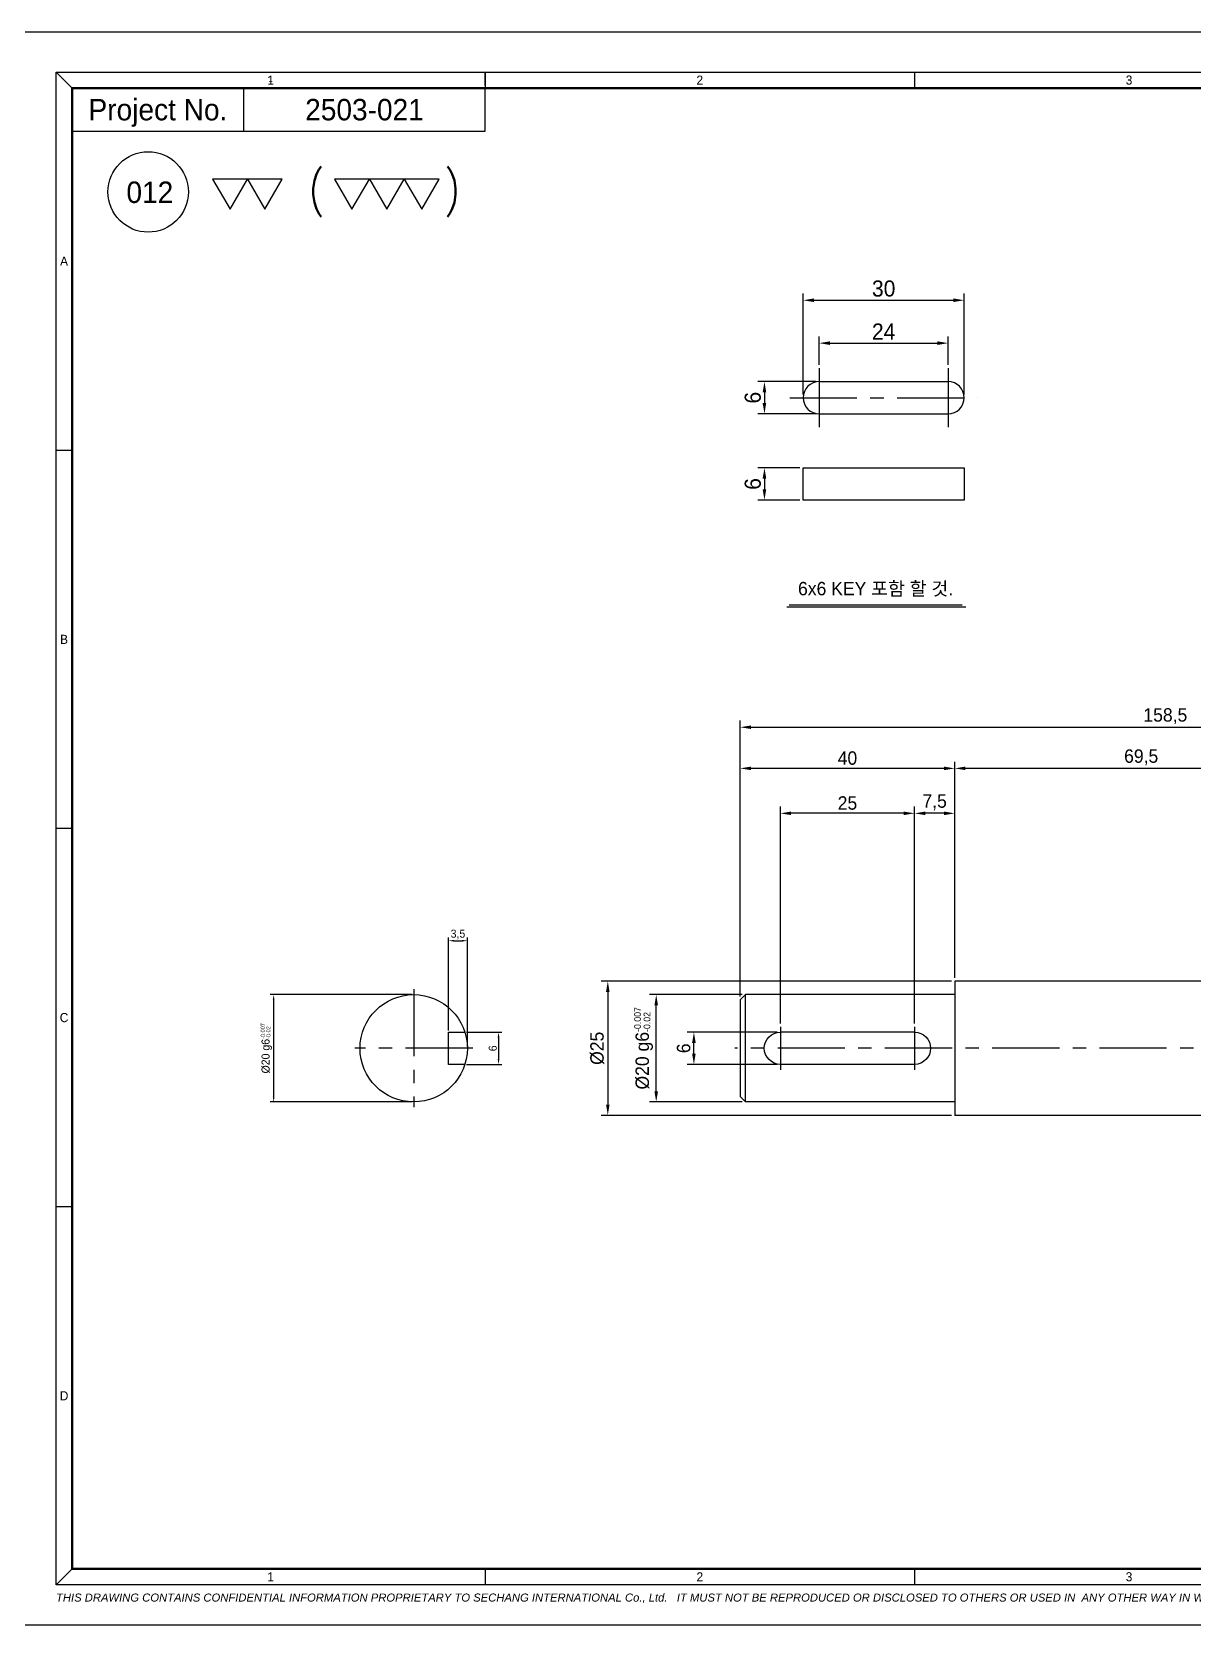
# Model space of a CAD drawing. Header units: inches. Extents: x 0 to 23821, y 0 to 11279.
# Drawn here: x 17487.5 to 17704.1, y 4956 to 5253 of the extents above; entities that cross this region are included whole.
import ezdxf
from ezdxf.enums import TextEntityAlignment as Align

# ---------------------------------------------------------------- set-up
doc = ezdxf.new("R2010")
doc.units = ezdxf.units.IN
doc.header["$LTSCALE"] = 10
doc.header["$MEASUREMENT"] = 0
for name, pattern in [('CENTER', [2, 1.25, -0.25, 0.25, -0.25]), ('HIDDEN', [0.375, 0.25, -0.125]), ('PHANTOM', [2.5, 1.25, -0.25, 0.25, -0.25, 0.25, -0.25])]:
    doc.linetypes.add(name, pattern=pattern)
doc.layers.get('Defpoints').update_dxf_attribs({"color": 8})
for name, color, linetype in [('11', 1, 'CENTER'), ('22', 2, 'HIDDEN'), ('44', 4, 'Continuous'), ('55', 5, 'Continuous'), ('66', 6, 'PHANTOM'), ('77', 40, 'HIDDEN'), ('99', 181, 'Continuous'), ('A', 8, 'Continuous'), ('B', 123, 'Continuous'), ('CENTER LINE', 1, 'CENTER'), ('D', 3, 'Continuous'), ('G', 231, 'Continuous'), ('T', 3, 'Continuous'), ('V', 1, 'Continuous'), ('Y', 60, 'Continuous')]:
    doc.layers.add(name, color=color, linetype=linetype)
doc.layers.add('33', color=3, linetype='PHANTOM', lineweight=9)
doc.layers.add('88', color=35, linetype='Continuous', lineweight=5)
doc.styles.add('ROMANS', font='romans.shx', dxfattribs={"width": 0.9, "bigfont": 'whgtxt.shx'})
doc.styles.add('SCI', font='')
doc.styles.get('SCI').set_extended_font_data('Gulim')
doc.dimstyles.new('SCH', dxfattribs={"dimtxt": 2.5, "dimasz": 2, "dimexe": 1.25, "dimexo": 0.625, "dimtad": 1, "dimdec": 8, "dimtxsty": 'SCI', "dimcen": 2.5, "dimclrd": 4, "dimclre": 4, "dimclrt": 7, "dimadec": 8, "dimazin": 2, "dimtfac": 1, "dimtdec": 8, "dimtmove": 0, "dimatfit": 3, "dimfxl": 1, "dimarcsym": 0})
doc.dimstyles.new('SCH$0', dxfattribs={"dimtxt": 2.5, "dimasz": 2, "dimexe": 1.25, "dimexo": 0.625, "dimtad": 1, "dimdec": 3, "dimtxsty": 'SCI', "dimcen": 2.5, "dimclrd": 4, "dimclre": 4, "dimclrt": 7, "dimadec": 8, "dimazin": 2, "dimtfac": 1, "dimtdec": 3, "dimtmove": 0, "dimatfit": 3, "dimfxl": 1, "dimarcsym": 0})

# ---------------------------------------------------------------- blocks, each defined once
blk = doc.blocks.new('A$C2a68ab25')
for p, q in [((-9.54, 3), (-6.5, 3)), ((-6.5, 3), (-6.5, -3)), ((-6.5, -3), (-9.54, -3))]:
    blk.add_line(p, q)
blk.add_circle((0, 0), 10)
at = {"layer": '11'}
for p, q in [((0, -11), (0, 11)), ((-11, 0), (11, 0))]:
    blk.add_line(p, q, dxfattribs=at)
blk = doc.blocks.new('*D1170')
at = {"color": 4, "lineweight": -2, "transparency": 16777216}
for p, q in [((17558.36, 5073.49), (17531.94, 5073.49)), ((17532.57, 5054.49), (17532.57, 5072.49)), ((17558.36, 5053.49), (17531.94, 5053.49))]:
    blk.add_line(p, q, dxfattribs=at)
at = {"color": 4, "transparency": 16777216}
for points in [[(17532.4, 5072.49), (17532.73, 5072.49), (17532.57, 5073.49)], [(17532.4, 5054.49), (17532.73, 5054.49), (17532.57, 5053.49)]]:
    blk.add_solid(points, dxfattribs=at)
at = {"layer": 'Defpoints', "color": 0, "transparency": 16777216}
for p in [(17532.57, 5073.49), (17558.67, 5073.49), (17558.67, 5053.49)]:
    blk.add_point(p, dxfattribs=at)
at = {"color": 7, "transparency": 16777216, "insert": (17531.21, 5063.49), "char_height": 1.5, "attachment_point": 5, "rotation": 90, "style": 'SCI'}
blk.add_mtext('\\A1;%%C20{\\H1.00x;\\C7; g6{\\H0.5x;\\S-0.007^ -0.02;}}', dxfattribs=at)
blk = doc.blocks.new('*D1274')
at = {"color": 4, "lineweight": -2, "transparency": 16777216}
for p, q in [((17565.17, 5066.81), (17565.17, 5084.17)), ((17566.17, 5083.54), (17567.67, 5083.54)), ((17568.67, 5063.81), (17568.67, 5084.17))]:
    blk.add_line(p, q, dxfattribs=at)
at = {"color": 4, "transparency": 16777216}
for points in [[(17566.17, 5083.71), (17566.17, 5083.38), (17565.17, 5083.54)], [(17567.67, 5083.71), (17567.67, 5083.38), (17568.67, 5083.54)]]:
    blk.add_solid(points, dxfattribs=at)
at = {"layer": 'Defpoints', "color": 0, "transparency": 16777216}
for p in [(17568.67, 5083.54), (17565.17, 5066.49), (17568.67, 5063.49)]:
    blk.add_point(p, dxfattribs=at)
at = {"color": 7, "transparency": 16777216, "insert": (17566.92, 5084.72), "char_height": 1.5, "attachment_point": 5, "style": 'SCI'}
blk.add_mtext('3,5', dxfattribs=at)
blk = doc.blocks.new('*D1275')
at = {"color": 4, "lineweight": -2, "transparency": 16777216}
for p, q in [((17568.52, 5066.49), (17575.11, 5066.49)), ((17574.49, 5065.49), (17574.49, 5061.49)), ((17568.52, 5060.49), (17575.11, 5060.49))]:
    blk.add_line(p, q, dxfattribs=at)
at = {"color": 4, "transparency": 16777216}
for points in [[(17574.32, 5065.49), (17574.65, 5065.49), (17574.49, 5066.49)], [(17574.32, 5061.49), (17574.65, 5061.49), (17574.49, 5060.49)]]:
    blk.add_solid(points, dxfattribs=at)
at = {"layer": 'Defpoints', "color": 0, "transparency": 16777216}
for p in [(17568.21, 5066.49), (17568.21, 5060.49), (17574.49, 5060.49)]:
    blk.add_point(p, dxfattribs=at)
at = {"color": 7, "transparency": 16777216, "insert": (17573.41, 5063.49), "char_height": 1.5, "attachment_point": 5, "rotation": 90, "style": 'SCI'}
blk.add_mtext('6', dxfattribs=at)
blk = doc.blocks.new('A$Ce71b497e')
for p, q in [((-69.5, 12.5), (0, 12.5)), ((-69.5, 12.5), (-69.5, -12.5)), ((0, 12.5), (0, -12.5)), ((-84.5, 9.5), (-84, 10)), ((-84.5, 9.5), (-84.5, -9.5)), ((-84, 10), (-79.9, 10)), ((-84, 10), (-84, -10)), ((-79.9, 10), (-79.9, -10)), ((-79.9, 9.5), (-78.5, 9.5)), ((-78.5, 10), (-69.5, 10)), ((-78.5, 10), (-78.5, -10)), ((0, 10), (39, 10)), ((40, 9), (39, 10)), ((39, -10), (39, 10)), ((40, 9), (40, -9)), ((-118.5, 8), (-118, 8.5)), ((-118.5, 8), (-118.5, -8)), ((-118, 8.5), (-115.7, 8.5)), ((-118, -8.5), (-118, 8.5)), ((-115.7, 8.5), (-115.7, -8.5)), ((-115.7, 8.1), (-114.5, 8.1)), ((-114.5, 8.5), (-114.5, -8.5)), ((-114.5, 8.5), (-84.5, 8.5)), ((7.5, 3), (32.5, 3)), ((-110, 2.5), (-89, 2.5)), ((-110, -2.5), (-89, -2.5)), ((7.5, -3), (32.5, -3)), ((-118.5, -8), (-118, -8.5)), ((-118, -8.5), (-115.7, -8.5)), ((-115.7, -8.1), (-114.5, -8.1)), ((-114.5, -8.5), (-84.5, -8.5)), ((-84.5, -9.5), (-84, -10)), ((-84, -10), (-79.9, -10)), ((-79.9, -9.5), (-78.5, -9.5)), ((-78.5, -10), (-69.5, -10)), ((0, -10), (39, -10)), ((40, -9), (39, -10)), ((-69.5, -12.5), (0, -12.5))]:
    blk.add_line(p, q)
for centre, radius, start, end in [((7.5, 0), 3, 90, 270), ((32.5, 0), 3, 270, 90), ((-110, 0), 2.5, 90, 270), ((-89, 0), 2.5, 270, 90)]:
    blk.add_arc(centre, radius, start, end)
at = {"layer": '11'}
for p, q in [((-110, 3.5), (-110, -3.5)), ((-89, 3.5), (-89, -3.5)), ((7.5, 4), (7.5, -4)), ((32.5, 4), (32.5, -4)), ((-119.5, 0), (41, 0))]:
    blk.add_line(p, q, dxfattribs=at)
blk = doc.blocks.new('*D1286')
at = {"color": 4, "lineweight": -2, "transparency": 16777216}
for p, q in [((17659.52, 5076.62), (17659.52, 5116.92)), ((17727.02, 5115.67), (17661.52, 5115.67)), ((17729.02, 5076.62), (17729.02, 5116.92))]:
    blk.add_line(p, q, dxfattribs=at)
at = {"color": 4, "transparency": 16777216}
for points in [[(17661.52, 5116), (17661.52, 5115.34), (17659.52, 5115.67)], [(17727.02, 5116), (17727.02, 5115.34), (17729.02, 5115.67)]]:
    blk.add_solid(points, dxfattribs=at)
at = {"layer": 'Defpoints', "color": 0, "transparency": 16777216}
for p in [(17659.52, 5115.67), (17659.52, 5075.99), (17729.02, 5075.99)]:
    blk.add_point(p, dxfattribs=at)
at = {"color": 7, "transparency": 16777216, "insert": (17694.27, 5117.73), "char_height": 2.5, "attachment_point": 5, "style": 'SCI'}
blk.add_mtext('69,5', dxfattribs=at)
blk = doc.blocks.new('*D1287')
at = {"color": 4, "lineweight": -2, "transparency": 16777216}
for p, q in [((17652.02, 5068.12), (17652.02, 5108.54)), ((17659.52, 5076.62), (17659.52, 5108.54)), ((17657.52, 5107.29), (17654.02, 5107.29))]:
    blk.add_line(p, q, dxfattribs=at)
at = {"color": 4, "transparency": 16777216}
for points in [[(17654.02, 5107.62), (17654.02, 5106.96), (17652.02, 5107.29)], [(17657.52, 5107.62), (17657.52, 5106.96), (17659.52, 5107.29)]]:
    blk.add_solid(points, dxfattribs=at)
at = {"layer": 'Defpoints', "color": 0, "transparency": 16777216}
for p in [(17652.02, 5107.29), (17659.52, 5075.99), (17652.02, 5067.49)]:
    blk.add_point(p, dxfattribs=at)
at = {"color": 7, "transparency": 16777216, "insert": (17655.77, 5109.35), "char_height": 2.5, "attachment_point": 5, "style": 'SCI'}
blk.add_mtext('7,5', dxfattribs=at)
blk = doc.blocks.new('*D1288')
at = {"color": 4, "lineweight": -2, "transparency": 16777216}
for p, q in [((17627.02, 5068.12), (17627.02, 5108.54)), ((17652.02, 5068.12), (17652.02, 5108.54)), ((17650.02, 5107.29), (17629.02, 5107.29))]:
    blk.add_line(p, q, dxfattribs=at)
at = {"color": 4, "transparency": 16777216}
for points in [[(17629.02, 5107.62), (17629.02, 5106.96), (17627.02, 5107.29)], [(17650.02, 5107.62), (17650.02, 5106.96), (17652.02, 5107.29)]]:
    blk.add_solid(points, dxfattribs=at)
at = {"layer": 'Defpoints', "color": 0, "transparency": 16777216}
for p in [(17627.02, 5107.29), (17627.02, 5067.49), (17652.02, 5067.49)]:
    blk.add_point(p, dxfattribs=at)
at = {"color": 7, "transparency": 16777216, "insert": (17639.52, 5109.2), "char_height": 2.5, "attachment_point": 5, "style": 'SCI'}
blk.add_mtext('25', dxfattribs=at)
blk = doc.blocks.new('*D1289')
at = {"color": 4, "lineweight": -2, "transparency": 16777216}
for p, q in [((17619.52, 5073.12), (17619.52, 5116.92)), ((17657.52, 5115.67), (17621.52, 5115.67)), ((17659.52, 5076.62), (17659.52, 5116.92))]:
    blk.add_line(p, q, dxfattribs=at)
at = {"color": 4, "transparency": 16777216}
for points in [[(17621.52, 5116), (17621.52, 5115.34), (17619.52, 5115.67)], [(17657.52, 5116), (17657.52, 5115.34), (17659.52, 5115.67)]]:
    blk.add_solid(points, dxfattribs=at)
at = {"layer": 'Defpoints', "color": 0, "transparency": 16777216}
for p in [(17619.52, 5115.67), (17659.52, 5075.99), (17619.52, 5072.49)]:
    blk.add_point(p, dxfattribs=at)
at = {"color": 7, "transparency": 16777216, "insert": (17639.52, 5117.58), "char_height": 2.5, "attachment_point": 5, "style": 'SCI'}
blk.add_mtext('40', dxfattribs=at)
blk = doc.blocks.new('*D1290')
at = {"color": 4, "lineweight": -2, "transparency": 16777216}
for p, q in [((17619.52, 5073.12), (17619.52, 5124.59)), ((17621.52, 5123.34), (17776.02, 5123.34)), ((17778.02, 5072.12), (17778.02, 5124.59))]:
    blk.add_line(p, q, dxfattribs=at)
at = {"color": 4, "transparency": 16777216}
for points in [[(17621.52, 5123.67), (17621.52, 5123.01), (17619.52, 5123.34)], [(17776.02, 5123.67), (17776.02, 5123.01), (17778.02, 5123.34)]]:
    blk.add_solid(points, dxfattribs=at)
at = {"layer": 'Defpoints', "color": 0, "transparency": 16777216}
for p in [(17778.02, 5123.34), (17619.52, 5072.49), (17778.02, 5071.49)]:
    blk.add_point(p, dxfattribs=at)
at = {"color": 7, "transparency": 16777216, "insert": (17698.77, 5125.4), "char_height": 2.5, "attachment_point": 5, "style": 'SCI'}
blk.add_mtext('158,5', dxfattribs=at)
blk = doc.blocks.new('*D1296')
at = {"color": 4, "lineweight": -2, "transparency": 16777216}
for p, q in [((17626.39, 5066.49), (17609.65, 5066.49)), ((17610.9, 5062.49), (17610.9, 5064.49)), ((17626.39, 5060.49), (17609.65, 5060.49))]:
    blk.add_line(p, q, dxfattribs=at)
at = {"color": 4, "transparency": 16777216}
for points in [[(17610.56, 5064.49), (17611.23, 5064.49), (17610.9, 5066.49)], [(17610.56, 5062.49), (17611.23, 5062.49), (17610.9, 5060.49)]]:
    blk.add_solid(points, dxfattribs=at)
at = {"layer": 'Defpoints', "color": 0, "transparency": 16777216}
for p in [(17610.9, 5066.49), (17627.02, 5066.49), (17627.02, 5060.49)]:
    blk.add_point(p, dxfattribs=at)
at = {"color": 7, "transparency": 16777216, "insert": (17608.99, 5063.49), "char_height": 2.5, "attachment_point": 5, "rotation": 90, "style": 'SCI'}
blk.add_mtext('6', dxfattribs=at)
blk = doc.blocks.new('*D1297')
at = {"color": 4, "lineweight": -2, "transparency": 16777216}
for p, q in [((17619.89, 5073.49), (17602.62, 5073.49)), ((17603.87, 5055.49), (17603.87, 5071.49)), ((17619.89, 5053.49), (17602.62, 5053.49))]:
    blk.add_line(p, q, dxfattribs=at)
at = {"color": 4, "transparency": 16777216}
for points in [[(17603.54, 5071.49), (17604.21, 5071.49), (17603.87, 5073.49)], [(17603.54, 5055.49), (17604.21, 5055.49), (17603.87, 5053.49)]]:
    blk.add_solid(points, dxfattribs=at)
at = {"layer": 'Defpoints', "color": 0, "transparency": 16777216}
for p in [(17603.87, 5073.49), (17620.52, 5073.49), (17620.52, 5053.49)]:
    blk.add_point(p, dxfattribs=at)
at = {"color": 7, "transparency": 16777216, "insert": (17601.52, 5063.49), "char_height": 2.5, "attachment_point": 5, "rotation": 90, "style": 'SCI'}
blk.add_mtext('\\A1;%%C20{\\H1.00x;\\C7; g6{\\H0.5x;\\S-0.007^ -0.02;}}', dxfattribs=at)
blk = doc.blocks.new('*D1298')
at = {"color": 4, "lineweight": -2, "transparency": 16777216}
for p, q in [((17658.89, 5075.99), (17593.6, 5075.99)), ((17594.85, 5073.99), (17594.85, 5052.99)), ((17658.89, 5050.99), (17593.6, 5050.99))]:
    blk.add_line(p, q, dxfattribs=at)
at = {"color": 4, "transparency": 16777216}
for points in [[(17594.52, 5073.99), (17595.18, 5073.99), (17594.85, 5075.99)], [(17594.52, 5052.99), (17595.18, 5052.99), (17594.85, 5050.99)]]:
    blk.add_solid(points, dxfattribs=at)
at = {"layer": 'Defpoints', "color": 0, "transparency": 16777216}
for p in [(17659.52, 5075.99), (17594.85, 5050.99), (17659.52, 5050.99)]:
    blk.add_point(p, dxfattribs=at)
at = {"color": 7, "transparency": 16777216, "insert": (17592.88, 5063.49), "char_height": 2.5, "attachment_point": 5, "rotation": 90, "style": 'SCI'}
blk.add_mtext('%%C25', dxfattribs=at)
blk = doc.blocks.new('A$C5b8731fd')
for p, q in [((0, 0), (-2.25, -3.9)), ((2.25, -3.9), (0, 0)), ((-2.25, -3.9), (2.25, -3.9))]:
    blk.add_line(p, q)
blk = doc.blocks.new('SECHANG REV')
at = {"color": 7}
blk.add_line((-52.5, 0), (-52.5, 5.5), dxfattribs=at)
at = {"color": 3}
for p, q in [((-43, 5.5), (-43, 0)), ((-28.5, 5.5), (-28.5, 0)), ((28.5, 5.5), (28.5, 0)), ((40.5, 5.5), (40.5, 0)), ((52.5, 5.5), (52.5, 0))]:
    blk.add_line(p, q, dxfattribs=at)
blk.add_line((52.5, 0), (-52.5, 0))
blk = doc.blocks.new('A$Ce02b700d')
h = blk.add_hatch(color=5)
h.dxf.hatch_style = 1
h.paths.add_polyline_path([(145.04, -139), (144.1, -139), (144.1, -140.4), (145.97, -140.4)])
h.paths.add_polyline_path([(148.03, -139), (147.09, -139), (146.16, -140.4), (148.03, -140.4)])
h.paths.add_polyline_path([(148.03, -140.5), (144.1, -140.5), (144.1, -141.9), (148.03, -141.9)])
at = {"color": 2}
for p, q in [((6, -3.75), (7.5, -5.25)), ((46, -5), (46, -3.75)), ((46, -3.75), (46, -5.25)), ((86, -3.75), (86, -5.25)), ((126, -3.75), (126, -5.25)), ((206, -3.75), (204.5, -5.25)), ((7.5, -143.25), (6, -144.75)), ((46, -143.25), (46, -144.75)), ((86, -143.25), (86, -144.75)), ((126, -143.25), (126, -144.75)), ((166, -143.25), (166, -144.75)), ((204.5, -143.25), (206, -144.75))]:
    blk.add_line(p, q, dxfattribs=at)
at = {"color": 40}
for p, q in [((23.5, -9.25), (23.5, -5.25)), ((46, -9.25), (46, -5.25))]:
    blk.add_line(p, q, dxfattribs=at)
at = {"color": 3}
blk.add_line((152, -5.25), (204.5, -5.25), dxfattribs=at)
blk.add_line((152, -5.25), (204.5, -5.25), dxfattribs=at)
for p, q in [((6, -39), (7.5, -39)), ((204.5, -39), (206, -39)), ((7.5, -74.25), (6, -74.25)), ((206, -74.25), (204.5, -74.25)), ((7.5, -109.5), (6, -109.5)), ((206, -109.5), (204.5, -109.5)), ((142, -126.45), (204.5, -126.45)), ((142, -143.25), (142, -126.45)), ((204.5, -126.45), (204.5, -143.25)), ((142, -129.25), (204.5, -129.25)), ((142, -132.05), (204.5, -132.05)), ((153.75, -132.05), (153.75, -137.65)), ((159, -137.65), (159, -132.05)), ((164.25, -137.65), (164.25, -132.05)), ((169.5, -143.25), (169.5, -132.05)), ((153.75, -133.55), (169.5, -133.55)), ((198.75, -143.25), (198.75, -134.85)), ((201.25, -137.65), (204.5, -134.85)), ((201.25, -143.25), (201.25, -134.85)), ((142, -137.65), (204.5, -137.65)), ((201.25, -140.45), (204.5, -137.65)), ((207.48, -137.56), (209.29, -137.56)), ((144, -140.45), (144, -138.9)), ((144, -138.9), (145.1, -138.9)), ((144.1, -140.4), (144.1, -139)), ((144.1, -139), (145.04, -139)), ((145.04, -139), (145.97, -140.4)), ((145.1, -138.9), (146.07, -140.36)), ((147.04, -138.9), (146.07, -140.36)), ((147.09, -139), (146.16, -140.4)), ((147.04, -138.9), (148.13, -138.9)), ((147.09, -139), (148.03, -139)), ((148.03, -139), (148.03, -140.4)), ((148.13, -138.9), (148.13, -140.45)), ((144, -140.45), (144, -142)), ((145.97, -140.4), (144.1, -140.4)), ((148.03, -140.5), (144.1, -140.5)), ((144.1, -140.5), (144.1, -141.9)), ((148.03, -140.4), (146.16, -140.4)), ((148.03, -141.9), (148.03, -140.5)), ((148.13, -142), (148.13, -140.45)), ((144, -142), (148.13, -142)), ((144.1, -141.9), (148.03, -141.9)), ((142, -143.25), (204.5, -143.25))]:
    blk.add_line(p, q)
at = {"color": 1}
blk.add_lwpolyline([(0, 0), (210, 0), (210, -148.5), (0, -148.5)], close=True, dxfattribs=at)
at = {"color": 2}
blk.add_lwpolyline([(6, -3.75), (206, -3.75), (206, -144.75), (6, -144.75)], close=True, dxfattribs=at)
at = {"const_width": 0.2}
blk.add_lwpolyline([(7.5, -5.25), (204.5, -5.25), (204.5, -143.25), (7.5, -143.25)], close=True, dxfattribs=at)
at = {"color": 40}
blk.add_lwpolyline([(7.5, -9.25), (46, -9.25)], dxfattribs=at)
for points in [[(22.22, -16.54), (23.84, -13.72), (20.59, -13.72)], [(25.47, -16.54), (27.09, -13.72), (23.84, -13.72)], [(33.58, -16.54), (35.21, -13.72), (31.96, -13.72)], [(36.83, -16.54), (38.46, -13.72), (35.21, -13.72)], [(40.08, -16.54), (41.71, -13.72), (38.46, -13.72)]]:
    blk.add_lwpolyline(points, close=True)
blk.add_circle((14.59, -14.92), 3.75)
at = {"layer": '11'}
blk.add_line((207.48, -138.06), (209.29, -138.06), dxfattribs=at)
at = {"layer": '22'}
blk.add_line((207.48, -138.56), (209.29, -138.56), dxfattribs=at)
at = {"layer": '33'}
blk.add_line((207.48, -139.06), (209.29, -139.06), dxfattribs=at)
at = {"layer": '44'}
blk.add_line((207.48, -139.56), (209.29, -139.56), dxfattribs=at)
at = {"layer": '55'}
blk.add_line((207.48, -140.06), (209.29, -140.06), dxfattribs=at)
at = {"layer": '66'}
blk.add_line((207.48, -140.56), (209.29, -140.56), dxfattribs=at)
at = {"layer": '77'}
blk.add_line((207.48, -141.06), (209.29, -141.06), dxfattribs=at)
at = {"layer": '88'}
blk.add_line((207.48, -141.56), (209.29, -141.56), dxfattribs=at)
at = {"layer": '99'}
blk.add_line((207.48, -142.06), (209.29, -142.06), dxfattribs=at)
at = {"layer": 'A'}
blk.add_line((207.48, -142.56), (209.29, -142.56), dxfattribs=at)
at = {"layer": 'B'}
blk.add_line((207.48, -143.06), (209.29, -143.06), dxfattribs=at)
at = {"layer": 'D'}
for p, q in [((144.75, -129.25), (144.75, -126.45)), ((164.25, -129.25), (164.25, -126.45)), ((179.75, -129.25), (179.75, -126.45)), ((182.5, -129.25), (182.5, -126.45)), ((190.75, -129.25), (190.75, -126.45)), ((144.75, -132.05), (144.75, -129.25)), ((164.25, -132.05), (164.25, -129.25)), ((179.75, -132.05), (179.75, -129.25)), ((182.5, -132.05), (182.5, -129.25)), ((190.75, -132.05), (190.75, -129.25)), ((176, -143.25), (176, -132.05)), ((153.75, -134.85), (142, -134.85)), ((169.5, -134.85), (204.5, -134.85)), ((153.75, -135.6), (169.5, -135.6)), ((169.5, -140.45), (204.5, -140.45)), ((207.48, -143.56), (209.29, -143.56))]:
    blk.add_line(p, q, dxfattribs=at)
at = {"layer": 'G'}
blk.add_line((207.48, -144.06), (209.29, -144.06), dxfattribs=at)
at = {"layer": 'T'}
blk.add_line((207.48, -144.56), (209.29, -144.56), dxfattribs=at)
at = {"layer": 'V'}
blk.add_line((207.48, -145.56), (209.29, -145.56), dxfattribs=at)
at = {"layer": 'Y'}
blk.add_line((207.48, -145.06), (209.29, -145.06), dxfattribs=at)
for name, p, xscale, yscale, zscale in [('SECHANG REV', (178.25, -8), 0.5, 0.5, 0.5), ('SECHANG REV', (178.25, -10.75), 0.5, 0.5, 0.5), ('A$C5b8731fd', (154.3, -8.58), 0.3999999999999999, 0.3999999999999999, 0.3999999999999999)]:
    blk.add_blockref(name, p, dxfattribs=dict(xscale=xscale, yscale=yscale, zscale=zscale))
at = {"color": 2, "style": 'SCI'}
blk.add_text('1', height=0.5, dxfattribs=at).set_placement((26, -4.38), align=Align.MIDDLE_CENTER)
at = {"style": 'SCI'}
for s, height, p in [('Project No.', 2, (15.5, -7.25)), ('N0.', 0.75, (143.38, -130.65)), ('DESCRIPTION', 0.75, (154.5, -130.65)), ('SPECIFICATION', 0.75, (172, -130.65)), ("Q'TY", 0.75, (181.12, -130.65)), ('MATERIAL', 0.75, (186.62, -130.65)), ('FINISH / REMARK', 0.75, (197.62, -130.65)), ('이경중', 0.75, (156.38, -134.57)), ('0', 0.3, (206.98, -137.54))]:
    blk.add_text(s, height=height, dxfattribs=at).set_placement(p, align=Align.MIDDLE_CENTER)
for p in [(157.84, -9.77), (177.93, -9.77), (195.18, -9.77), (201.18, -9.77)]:
    blk.add_text('-', height=0.75, dxfattribs=at).set_placement(p)
at = {"style": 'ROMANS', "width": 0.8}
for s, p in [('(', (30.29, -14.66)), (')', (42.92, -14.66))]:
    blk.add_text(s, height=3.08, dxfattribs=at).set_placement(p, align=Align.MIDDLE_CENTER)
at = {"linetype": 'Continuous', "style": 'SCI'}
blk.add_text('PLOT DATE : 2025/4/1/ 3:51 오후', height=0.96, dxfattribs=at).set_placement((205.93, -146.42), align=Align.RIGHT)
at = {"color": 2, "style": 'SCI'}
blk.add_text('A3', height=1.5, dxfattribs=at).set_placement((209.28, -148.06), align=Align.BOTTOM_RIGHT)
at = {"color": 2, "attachment_point": 5, "style": 'SCI'}
for s, insert, char_height, width in [('1', (26, -4.5), 0.85, 40), ('2', (66, -4.5), 0.85, 40), ('3', (106, -4.5), 0.85, 40), ('4', (146, -4.5), 0.85, 40), ('A', (6.75, -21.37), 0.85, 1.5), ('A', (205.25, -21.37), 0.85, 1.5), ('B', (6.75, -56.62), 0.85, 1.5), ('B', (205.25, -56.62), 0.85, 1.5), ('C', (6.75, -91.88), 0.85, 1.5), ('C', (205.25, -91.88), 0.85, 1.5), ('D', (6.75, -127.12), 0.85, 1.5), ('D', (205.25, -127.12), 0.85, 1.5), ('1. 일반 기계 가공 공차 : ±0.1\\P2. 지정하지 않은 C0.5\\P3. 지정하지 않은 R0.5', (133.64, -137.8), 1.5, 41.7909), ('1', (26, -144), 0.85, 40), ('2', (66, -144), 0.85, 40), ('3', (106, -144), 0.85, 40), ('4', (146, -144), 0.85, 40), ('5', (186, -144), 0.85, 40)]:
    blk.add_mtext(s, dxfattribs=dict(at, insert=insert, char_height=char_height, width=width))
at = {"style": 'SCI'}
for s, insert, char_height, width, attachment_point in [('REV.No', (154.38, -6.65), 0.75, 4.75, 5), ('DATE', (160.38, -6.65), 0.75, 7.25, 5), ('REVISION RECORD', (178.25, -6.65), 0.75, 28.5, 5), ('SIGN', (195.5, -6.65), 0.75, 6, 5), ('CHECK', (201.5, -6.65), 0.75, 6, 5), ('{\\fGulim|b0|i0|c129|p50;1}', (154.3, -9.56), 0.6, 1.8015, 5), (' CUSTOMER', (147.88, -132.75), 0.5, 11.75, 5), ('DESIGN', (156.38, -132.8), 0.5, 5.25, 5), ('CHECK', (161.62, -132.8), 0.5, 5.25, 5), ('APPROVE', (166.88, -132.8), 0.5, 5.25, 5), ('TITLE', (172.75, -133.45), 0.75, 6.5, 5), (' PROJECT No.', (147.88, -135.55), 0.5, 11.75, 5), ('SUB SCRIPE', (172.75, -136.25), 0.75, 6.5, 5), (' PAGE', (200, -136.25), 0.5, 2.5, 5), ('\\pi0.71363;1', (201.25, -135.55), 0.75, 1.625, 4), ('\\pi0.71363;1', (202.88, -136.95), 0.75, 1.625, 4), ('\\pi0.71363;1', (201.25, -138.35), 0.75, 1.625, 4), ('{\\fGulim|b1|i0|c129|p50;\\T1.45;세창 인터내쇼날(주)}', (158.82, -139.82), 1.25, 19.3667, 5), ('DWG No.', (172.75, -139.05), 0.75, 6.5, 5), ('SCALE', (200, -139.05), 0.5, 2.5, 5), ('{\\fGulim|b1|i0|c129|p50;\\T1.05;SECHANG INTERNATIONAL CO., LTD.}', (158.82, -141.37), 0.75, 19.3667, 5), ('REF No.', (172.75, -141.85), 0.75, 6.5, 5), ('REV', (200, -141.85), 0.5, 2.5, 5)]:
    blk.add_mtext(s, dxfattribs=dict(at, insert=insert, char_height=char_height, width=width, attachment_point=attachment_point))
at = {"color": 3, "insert": (6, -146), "char_height": 0.75, "width": 200.0119, "attachment_point": 4, "style": 'SCI'}
blk.add_mtext('{\\fArial|b0|i1|c0|p34;THIS DRAWING CONTAINS CONFIDENTIAL INFORMATION PROPRIETARY TO SECHANG INTERNATIONAL Co., Ltd.   IT MUST NOT BE REPRODUCED OR DISCLOSED TO OTHERS OR USED IN  ANY OTHER WAY IN WHOLE OR PART EXCEPT AN AUTHORIZED IN WRITING BY SECHANG INTERNATIONAL Co., Ltd.  }', dxfattribs=at)
at = {"layer": '11', "style": 'SCI'}
blk.add_text('11', height=0.3, dxfattribs=at).set_placement((206.98, -138.04), align=Align.MIDDLE_CENTER)
at = {"layer": '22', "style": 'SCI'}
blk.add_text('22', height=0.3, dxfattribs=at).set_placement((206.98, -138.54), align=Align.MIDDLE_CENTER)
at = {"layer": '33', "style": 'SCI'}
blk.add_text('33', height=0.3, dxfattribs=at).set_placement((206.98, -139.04), align=Align.MIDDLE_CENTER)
at = {"layer": '44', "style": 'SCI'}
blk.add_text('44', height=0.3, dxfattribs=at).set_placement((206.98, -139.54), align=Align.MIDDLE_CENTER)
at = {"layer": '55', "style": 'SCI'}
blk.add_text('55', height=0.3, dxfattribs=at).set_placement((206.98, -140.04), align=Align.MIDDLE_CENTER)
at = {"layer": '66', "style": 'SCI'}
blk.add_text('66', height=0.3, dxfattribs=at).set_placement((206.98, -140.54), align=Align.MIDDLE_CENTER)
at = {"layer": '77', "style": 'SCI'}
blk.add_text('77', height=0.3, dxfattribs=at).set_placement((206.98, -141.04), align=Align.MIDDLE_CENTER)
at = {"layer": '88', "style": 'SCI'}
blk.add_text('88', height=0.3, dxfattribs=at).set_placement((206.98, -141.54), align=Align.MIDDLE_CENTER)
at = {"layer": '99', "style": 'SCI'}
blk.add_text('99', height=0.3, dxfattribs=at).set_placement((206.98, -142.04), align=Align.MIDDLE_CENTER)
at = {"layer": 'A', "style": 'SCI'}
blk.add_text('A', height=0.3, dxfattribs=at).set_placement((206.98, -142.54), align=Align.MIDDLE_CENTER)
at = {"layer": 'B', "style": 'SCI'}
blk.add_text('B', height=0.3, dxfattribs=at).set_placement((206.98, -143.04), align=Align.MIDDLE_CENTER)
at = {"layer": 'D', "style": 'SCI'}
blk.add_text('D', height=0.3, dxfattribs=at).set_placement((206.98, -143.54), align=Align.MIDDLE_CENTER)
at = {"layer": 'G', "style": 'SCI'}
blk.add_text('G', height=0.3, dxfattribs=at).set_placement((206.98, -144.04), align=Align.MIDDLE_CENTER)
at = {"layer": 'T', "style": 'SCI'}
blk.add_text('T', height=0.3, dxfattribs=at).set_placement((206.98, -144.54), align=Align.MIDDLE_CENTER)
at = {"layer": 'V', "style": 'SCI'}
blk.add_text('V', height=0.3, dxfattribs=at).set_placement((206.98, -145.54), align=Align.MIDDLE_CENTER)
at = {"layer": 'Y', "style": 'SCI'}
blk.add_text('Y', height=0.3, dxfattribs=at).set_placement((206.98, -145.04), align=Align.MIDDLE_CENTER)
blk = doc.blocks.new('*D1452')
at = {"color": 4, "lineweight": -2, "transparency": 16777216}
for p, q in [((17633.65, 5187.77), (17622.8, 5187.77)), ((17624.05, 5185.77), (17624.05, 5183.77)), ((17633.65, 5181.77), (17622.8, 5181.77))]:
    blk.add_line(p, q, dxfattribs=at)
at = {"color": 4, "transparency": 16777216}
for points in [[(17623.71, 5185.77), (17624.38, 5185.77), (17624.05, 5187.77)], [(17623.71, 5183.77), (17624.38, 5183.77), (17624.05, 5181.77)]]:
    blk.add_solid(points, dxfattribs=at)
at = {"layer": 'Defpoints', "color": 0, "transparency": 16777216}
for p in [(17634.27, 5187.77), (17624.05, 5181.77), (17634.27, 5181.77)]:
    blk.add_point(p, dxfattribs=at)
at = {"color": 7, "transparency": 16777216, "insert": (17621.88, 5184.77), "char_height": 3, "attachment_point": 5, "rotation": 90, "style": 'SCI'}
blk.add_mtext('6', dxfattribs=at)
blk = doc.blocks.new('*D1453')
at = {"color": 4, "lineweight": -2, "transparency": 16777216}
for p, q in [((17630.65, 5171.69), (17622.8, 5171.69)), ((17624.05, 5169.69), (17624.05, 5167.69)), ((17630.65, 5165.69), (17622.8, 5165.69))]:
    blk.add_line(p, q, dxfattribs=at)
at = {"color": 4, "transparency": 16777216}
for points in [[(17623.71, 5169.69), (17624.38, 5169.69), (17624.05, 5171.69)], [(17623.71, 5167.69), (17624.38, 5167.69), (17624.05, 5165.69)]]:
    blk.add_solid(points, dxfattribs=at)
at = {"layer": 'Defpoints', "color": 0, "transparency": 16777216}
for p in [(17631.27, 5171.69), (17624.05, 5165.69), (17631.27, 5165.69)]:
    blk.add_point(p, dxfattribs=at)
at = {"color": 7, "transparency": 16777216, "insert": (17621.88, 5168.69), "char_height": 3, "attachment_point": 5, "rotation": 90, "style": 'SCI'}
blk.add_mtext('6', dxfattribs=at)
blk = doc.blocks.new('*D1454')
at = {"color": 4, "lineweight": -2, "transparency": 16777216}
for p, q in [((17631.27, 5185.39), (17631.27, 5204.18)), ((17661.27, 5185.39), (17661.27, 5204.18)), ((17633.27, 5202.93), (17659.27, 5202.93))]:
    blk.add_line(p, q, dxfattribs=at)
at = {"color": 4, "transparency": 16777216}
for points in [[(17633.27, 5203.27), (17633.27, 5202.6), (17631.27, 5202.93)], [(17659.27, 5203.27), (17659.27, 5202.6), (17661.27, 5202.93)]]:
    blk.add_solid(points, dxfattribs=at)
at = {"layer": 'Defpoints', "color": 0, "transparency": 16777216}
for p in [(17661.27, 5202.93), (17631.27, 5184.77), (17661.27, 5184.77)]:
    blk.add_point(p, dxfattribs=at)
at = {"color": 7, "transparency": 16777216, "insert": (17646.27, 5205.1), "char_height": 3, "attachment_point": 5, "style": 'SCI'}
blk.add_mtext('30', dxfattribs=at)
blk = doc.blocks.new('*D1456')
at = {"color": 4, "lineweight": -2, "transparency": 16777216}
for p, q in [((17634.27, 5190.89), (17634.27, 5196.19)), ((17636.27, 5194.94), (17656.27, 5194.94)), ((17658.27, 5190.89), (17658.27, 5196.19))]:
    blk.add_line(p, q, dxfattribs=at)
at = {"color": 4, "transparency": 16777216}
for points in [[(17636.27, 5195.27), (17636.27, 5194.6), (17634.27, 5194.94)], [(17656.27, 5195.27), (17656.27, 5194.6), (17658.27, 5194.94)]]:
    blk.add_solid(points, dxfattribs=at)
at = {"layer": 'Defpoints', "color": 0, "transparency": 16777216}
for p in [(17658.27, 5194.94), (17634.27, 5190.27), (17658.27, 5190.27)]:
    blk.add_point(p, dxfattribs=at)
at = {"color": 7, "transparency": 16777216, "insert": (17646.27, 5197.1), "char_height": 3, "attachment_point": 5, "style": 'SCI'}
blk.add_mtext('24', dxfattribs=at)

msp = doc.modelspace()

# ---------------------------------------------------------------- linework, layer by layer
at = {"color": 2}
msp.add_line((17572, 5245.4621525), (17572, 5242.4621525), dxfattribs=at)
at = {"color": 40}
for p, q in [((17527, 5234.4621525), (17527, 5242.4621525)), ((17572, 5234.4621525), (17572, 5242.4621525))]:
    msp.add_line(p, q, dxfattribs=at)
for p, q in [((17634.27464609, 5187.76565115), (17658.27465104, 5187.76565115)), ((17634.27464609, 5181.76565115), (17658.27465104, 5181.76565115))]:
    msp.add_line(p, q)
at = {"color": 3}
for p, q in [((17628.21394897, 5145.76839243), (17661.60518946, 5145.76839243)), ((17628.6366294, 5146.15914224), (17660.91835182, 5146.15914224))]:
    msp.add_line(p, q, dxfattribs=at)
at = {"color": 40}
msp.add_lwpolyline([(17495, 5234.4621525), (17572, 5234.4621525)], dxfattribs=at)
msp.add_lwpolyline([(17631.27464609, 5171.68666967), (17661.27465104, 5171.68666967), (17661.27465104, 5165.68666967), (17631.27464609, 5165.68666967)], close=True)
for centre, start, end in [((17634.27464609, 5184.76565115), 90, 270), ((17658.27465104, 5184.76565115), 270, 90)]:
    msp.add_arc(centre, 3, start, end)
at = {"layer": 'CENTER LINE'}
for p, q in [((17634.27464609, 5190.26565115), (17634.27464609, 5179.26565115)), ((17658.27465104, 5190.26565115), (17658.27465104, 5179.26565115)), ((17628.77464609, 5184.76565115), (17663.77465104, 5184.76565115))]:
    msp.add_line(p, q, dxfattribs=at)

# ---------------------------------------------------------------- block references
at = {"xscale": 2, "yscale": 2, "zscale": 2}
msp.add_blockref('A$Ce02b700d', (17480, 5252.9621525), dxfattribs=at)
at = {"xscale": -1}
msp.add_blockref('A$Ce71b497e', (17659.51742102, 5063.49320269), dxfattribs=at)
at = {"rotation": 180}
msp.add_blockref('A$C2a68ab25', (17558.66983651, 5063.49320269), dxfattribs=at)

# ---------------------------------------------------------------- texts
at = {"style": 'SCI'}
for s, p in [('Project No.', (17511, 5238.4621525)), ('2503-021', (17549.5, 5238.4621525)), ('012', (17509.49194162, 5223.06260587))]:
    msp.add_text(s, height=4, dxfattribs=at).set_placement(p, align=Align.MIDDLE_CENTER)
at = {"color": 7, "insert": (17644.76236316, 5149.0526331), "char_height": 2.5, "attachment_point": 5, "style": 'SCI'}
msp.add_mtext('6x6 KEY 포함 할 것.', dxfattribs=at)

# ---------------------------------------------------------------- dimensions: what is measured, and where the dimension line sits
for base, p1, p2, dimstyle, override, picture, middle in [((17661.27465104, 5202.93468239), (17631.27464609, 5184.76565115), (17661.27465104, 5184.76565115), 'SCH$0', {"dimtxt": 3}, '*D1454', (17646.27464857, 5205.09763179)), ((17658.27465104, 5194.93688591), (17634.27464609, 5190.26565115), (17658.27465104, 5190.26565115), 'SCH$0', {"dimtxt": 3}, '*D1456', (17646.27464857, 5197.10183265)), ((17778.0174210204, 5123.3388916151), (17619.5174210204, 5072.493202685), (17778.0174210204, 5071.493202685), 'SCH', {"dimcen": 1}, '*D1290', (17698.7674210204, 5125.4019741716)), ((17619.5174210204, 5115.6687432208), (17659.5174210204, 5075.993202685), (17619.5174210204, 5072.493202685), 'SCH', {"dimcen": 1}, '*D1289', (17639.5174210204, 5117.5770321688)), ((17659.5174210204, 5115.6687432208), (17729.0174210204, 5075.993202685), (17659.5174210204, 5075.993202685), 'SCH', {"dimcen": 1}, '*D1286', (17694.2674210204, 5117.73016133)), ((17627.0174210204, 5107.2892063481), (17652.0174210204, 5067.493202685), (17627.0174210204, 5067.493202685), 'SCH', {"dimcen": 1}, '*D1288', (17639.5174210204, 5109.1958308488)), ((17652.0174210204, 5107.2892063481), (17659.5174210204, 5075.993202685), (17652.0174210204, 5067.493202685), 'SCH', {"dimcen": 1}, '*D1287', (17655.7674210204, 5109.3489600099)), ((17568.66983651, 5083.54391083), (17565.16983651, 5066.49320269), (17568.66983651, 5063.49320269), 'SCH', {"dimscale": 0.5, "dimtxt": 3, "dimcen": 1}, '*D1274', (17566.91983651, 5084.7182617))]:
    dim = msp.add_linear_dim(base=base, p1=p1, p2=p2, dimstyle=dimstyle, override=override)
    dim.commit()
    dim.dimension.update_dxf_attribs({"geometry": picture, "text_midpoint": middle})
for base, p1, p2, angle, dimstyle, override, picture, middle in [((17624.04605014, 5181.76565115), (17634.27464609, 5187.76565115), (17634.27464609, 5181.76565115), 90, 'SCH$0', {"dimtxt": 3}, '*D1452', (17621.88310074, 5184.76565115)), ((17624.04605014, 5165.68666967), (17631.27464609, 5171.68666967), (17631.27464609, 5165.68666967), 90, 'SCH$0', {"dimtxt": 3}, '*D1453', (17621.88310074, 5168.68666967)), ((17574.4880909365, 5060.493202685), (17568.2092285245, 5066.493202685), (17568.2092285245, 5060.493202685), 270, 'SCH', {"dimscale": 0.5, "dimtxt": 3, "dimcen": 1}, '*D1275', (17573.4066162361, 5063.493202685)), ((17610.8958560881, 5066.493202685), (17627.0174210204, 5060.493202685), (17627.0174210204, 5066.493202685), 90, 'SCH', {"dimcen": 1}, '*D1296', (17608.9892315875, 5063.493202685))]:
    dim = msp.add_linear_dim(base=base, p1=p1, p2=p2, angle=angle, dimstyle=dimstyle, override=override)
    dim.commit()
    dim.dimension.update_dxf_attribs({"geometry": picture, "text_midpoint": middle})
for base, p1, p2, angle, text, override, picture, middle in [((17594.8489321328, 5050.993202685), (17659.5174210204, 5075.993202685), (17659.5174210204, 5050.993202685), 90, '%%C<>', {"dimcen": 1}, '*D1298', (17592.8790586308, 5063.493202685)), ((17532.5653624285, 5073.493202685), (17558.6698365104, 5053.493202685), (17558.6698365104, 5073.493202685), 270, '%%C<>{\\H1.00x;\\C7; g6{\\H0.5x;\\S-0.007^ -0.02;}}', {"dimscale": 0.5, "dimtxt": 3, "dimpost": '', "dimcen": 1, "dimtol": 0, "dimlim": 0, "dimtp": -0.007, "dimtm": 0.02, "dimtfac": 1, "dimtdec": 3, "dimtolj": 1, "dimtzin": 8}, '*D1170', (17531.2145801383, 5063.493202685)), ((17603.8744332117, 5073.493202685), (17620.5174210204, 5053.493202685), (17620.5174210204, 5073.493202685), 90, '%%C<>{\\H1.00x;\\C7; g6{\\H0.5x;\\S-0.007^ -0.02;}}', {"dimpost": '', "dimcen": 1, "dimtol": 0, "dimlim": 0, "dimtp": -0.007, "dimtm": 0.02, "dimtfac": 1, "dimtdec": 3, "dimtolj": 1, "dimtzin": 8}, '*D1297', (17601.5189627279, 5063.493202685))]:
    dim = msp.add_linear_dim(base=base, p1=p1, p2=p2, angle=angle, text=text, dimstyle='SCH', override=override)
    dim.commit()
    dim.dimension.update_dxf_attribs({"geometry": picture, "text_midpoint": middle})

doc.saveas('drawing.dxf')
